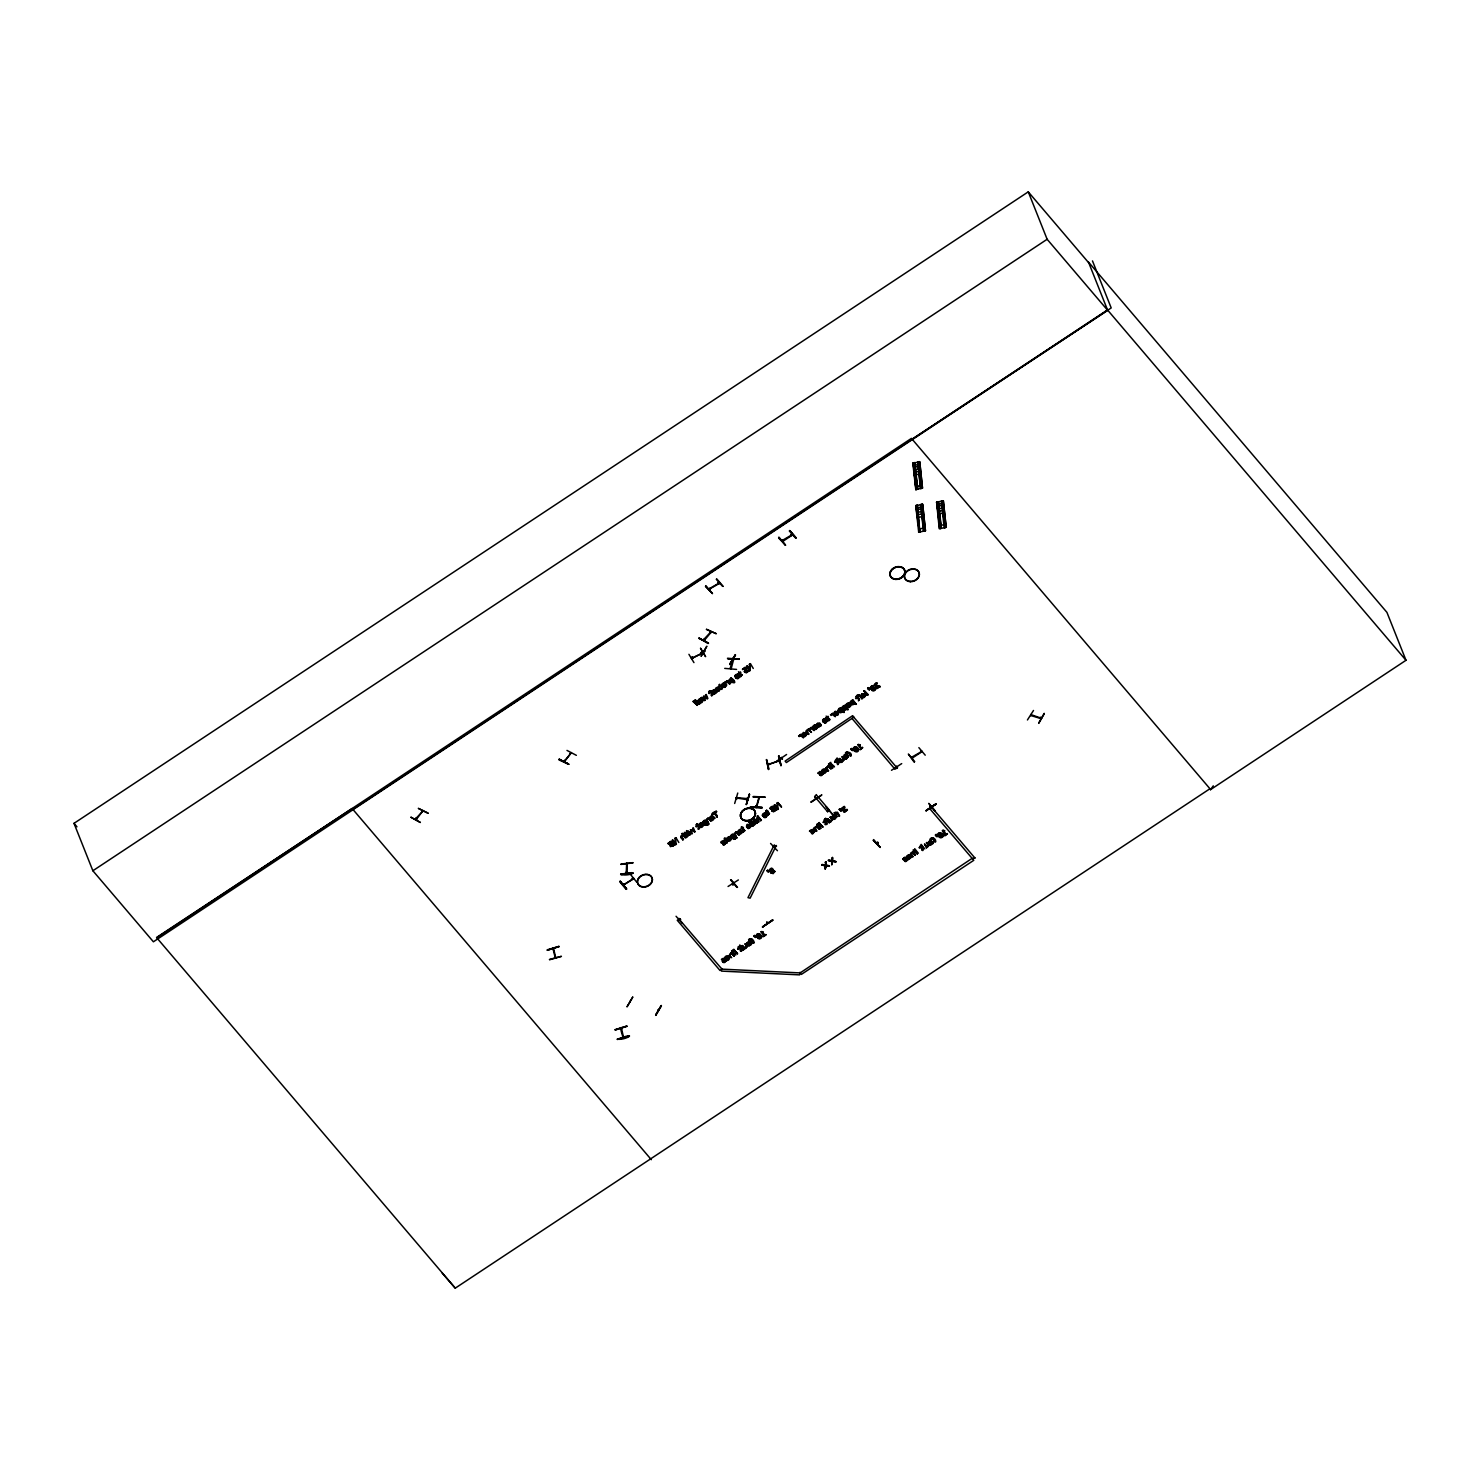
<?xml version="1.0" encoding="UTF-8"?>
<svg xmlns="http://www.w3.org/2000/svg" width="1480" height="1480" viewBox="0 0 1480 1480"><rect width="100%" height="100%" fill="white"/><g stroke="black" fill="none" stroke-linecap="round" stroke-linejoin="round"><path stroke-width="1.5" d="M723.091 844.118L724.293 841.732M723.424 961.648C728.271 956.802 718.67 958.799 723.739 962.611A1.869 1.462 -21.7 0 0 724.756 962.352C727.346 959.761 725.219 960.631 723.369 961.445M820.364 774.725L821.326 771.913L818.163 773.207M904.928 860.62C909.035 855.015 899.174 860.361 905.427 858.567M620.971 864.043L632.848 862.655M626.669 863.987L626.207 872.96M627.021 873.7L627.187 863.821M620.638 874.199C627.853 877.326 644.299 869.519 620.657 874.292M708.421 643.134L698.856 637.936L708.106 643.523M553.076 948.865L555.296 958.134L554.797 956.487M553.317 949.605L553.243 947.829M555.574 957.135L553.613 948.717M555.777 957.93L555.222 956.376M621.655 1029.137C618.807 1025.511 624.32 1040.995 622.951 1036.777M622.692 1036.185L623.598 1037.702L623.117 1036.055M843.249 810.577L843.563 809.412L841.732 808.802L844.211 806.471L841.565 808.395L844.044 810.818M730.269 668.368L732.933 658.323M756.576 805.731L756.576 807.451L756.002 805.823M759.296 797.572L756.595 807.34L756.169 805.712M420.264 822.418L410.793 817.145L420.357 822.455M559.292 759.407L568.764 764.327L558.959 759.888M559.255 759.481L568.579 763.957M701.853 700.947L700.114 703.648C694.99 701.557 700.133 697.598 700.743 698.949C697.82 699.263 698.615 702.482 701.113 700.262C705.387 703.574 696.1 700.133 702.001 701.335M742.072 831.242L739.075 832.075L741.628 831.779M847.763 756.521L846.43 758.445L848.577 756.262M870.851 687.885L872.497 686.739M698.93 700.965L700.91 699.356M714.544 818.107L712.01 820.568C707.662 816.738 713.416 813.334 711.344 818.57C716.468 816.312 710.123 821.474 713.73 818.126M738.002 832.038L739.889 834.48L741.776 832.445L738.502 831.094M834.443 819.402L832.463 815.61L834.683 814.167L833.443 816.979L836.922 816.405L835.404 818.163L835.812 816.276L833.629 816.997L836.182 816.831L834.85 818.625L836.977 816.461M846.708 758.759C845.099 749.213 841.843 758.149 845.876 758.815M929.403 842.435C933.196 833.055 923.002 851.463 932.326 842.675M680.782 837.144L683.057 835.571L682.298 833.24L685.999 837.791L681.614 833.684M814.167 827.968L816.35 831.353M825.914 768.435L828.412 765.697L831.113 769.082L827.746 766.159M726.458 684.815L725.089 686.72A1.943 1.517 -21.7 0 1 723.831 686.942L722.351 686.091M817.608 727.735L816.609 725.552M762.607 815.665L762.459 814.888A1.924 1.517 -21.7 0 1 763.051 813.908L763.828 813.39M812.983 727.531L812.853 726.773A1.924 1.517 -21.7 0 1 813.445 725.774L814.204 725.274M822.713 721.093L822.732 720.723A1.924 1.517 -21.7 0 1 823.324 719.743L824.101 719.225M832.87 819.402L830.354 822.103L827.653 818.718L831.038 821.659M844.451 759.221L841.935 761.923L844.433 759.481L842.416 756.447M929.015 845.135L926.517 847.818L924.482 843.989C928.238 849.576 928.515 844.433 926.98 842.342L928.996 844.969M709.845 690.698L709.327 691.548L709.845 690.698C716.338 692.122 709.993 698.726 711.862 694.49M721.63 688.015L720.741 689.236M741.943 674.713L740.648 676.785L741.184 675.084M744.644 830.576L743.145 831.797L743.83 830.484M746.679 946.442C742.849 949.106 750.082 946.349 744.792 943.833L747.622 946.293L745.014 948.846L742.312 945.48L745.68 948.403M768.324 813.371L767.805 815.258L768.712 814.019M829.318 718.596C831.446 721.093 825.84 721.5 828.837 719.447M919.321 847.91L920.782 847.096C923.52 848.188 920.579 852.036 922.373 849.168M691.475 658.36L692.844 658.082L692.122 657.065M699.189 825.063L700.947 823.25L703 823.676M715.488 689.495L718.133 687.608L720.113 689.532M724.941 958.152L727.143 956.265L729.51 957.838M746.383 826.21L748.14 824.397L750.193 824.823M834.035 713.416L835.793 711.602L837.846 712.028M861.323 695.36L862.655 693.713L864.783 693.732M906.445 857.124L908.202 855.311L910.255 855.736M750.046 826.025C744.865 829.281 752.543 828.911 750.36 824.749M805.805 734.043C801.679 738.409 807.988 736.726 805.841 732.711M805.99 734.95C804.824 733.322 800.199 734.117 805.638 732.859M813.76 830.817C801.087 833.795 821.456 823.971 812.871 833.647C811.521 834.405 815.628 827.043 810.318 831.076M825.507 770.765C822.029 773.393 825.193 774.78 826.34 770.877M864.986 695.174L862.729 697.265L864.968 695.415M681.614 836.977L683.427 835.996M686.535 832.907C688.755 838.549 686.516 837.421 684.315 832.389L686.332 832.889M696.951 824.027L696.433 824.878L696.951 824.027C700.965 824.323 698.505 831.945 698.949 827.949M722.443 687.885L720.927 689.329M727.624 841.362C725.7 846.227 729.492 839.456 724.83 837.939L725.052 839.641L724.164 838.383M729.807 955.211C733.543 952.325 726.403 955.062 731.693 957.671L729.196 955.784M744.662 830.354L743.293 832.186L743.441 829.836M757.002 819.457L758.815 818.477L760.702 820.716L761.238 819.865L760.702 820.716M769.489 813.649L767.843 815.24M807.044 731.564C810.189 729.77 805.99 729.844 807.488 732.323M815.147 828.467L816.831 825.896L819.532 829.263L816.146 826.34M823.528 822.602L824.212 819.661C828.856 823.898 825.415 826.562 824.619 821.382L823.361 822.214L824.767 821.77L826.377 823.842L825.155 824.305M773.985 871.554L772.615 873.348L770.988 872.849M729.418 680.652C731.841 676.971 733.34 684.926 729.714 681.188M842.897 707.921C845.894 704.295 846.597 712.546 842.453 708.883M851.629 704.295L854.46 703.148L856.365 704.351L852.721 699.874L850.852 701.964L851.925 703.943M745.328 671.754L746.882 668.535L745.772 667.388A2.072 1.628 -21.7 0 0 744.607 667.499C740.721 670.607 743.885 668.96 746.105 668.923M774.558 808.117L774.133 806.766M704.647 651.792L704.554 650.59M732.637 659.192L733.488 660.08L732.082 658.748M759.092 798.423L759.296 797.369M731.546 838.642C729.899 842.638 727.827 841.195 730.584 838.272M729.399 957.819L726.625 960.242L728.567 957.708M865.782 695.027L864.32 697.432L862.526 696.895M724.738 668.387L736.559 669.423M750.452 807.211L762.071 808.21M762.052 807.451L750.341 806.785L762.052 807.377M761.534 936.748L759.795 938.505L757.63 937.673M714.581 817.866L712.01 820.568M739.075 832.075L741.295 833.129L742.202 831.094M751.673 943.445C746.346 946.146 752.876 941.077 749.102 946.146L746.882 942.89M754.19 823.454C751.155 827.265 750.934 818.459 754.226 823.398M712.343 593.573L705.886 585.654M778.591 537.98L785.529 545.213L778.905 537.332M620.194 881.451L626.669 889.018L620.157 881.062M626.558 889.018L620.212 881.396M676.064 916.268L682.354 923.465M708.92 588.948L719.354 582.898M709.068 588.726L709.42 589.891L710.123 588.393M719.595 583.231L718.41 583.471M782.088 540.404L782.716 541.514L783.16 540.071M791.356 535.26L792.614 534.909M774.817 871.387L773.171 873.644L770.765 872.46M633.588 878.417L623.376 885.04L624.523 884.356M624.412 884.43L624.32 883.875M632.33 878.251L632.959 879.361L633.033 877.788M633.699 878.805L623.432 884.966M680.208 918.877L679.246 919.931M680.43 919.616L679.246 919.524M732.285 883.949C733.192 885.447 732.193 883.782 733.636 883.301M733.026 884.799L733.525 883.579M733.248 882.561L733.765 884.374L733.173 882.487M775.335 846.505C772.301 846.449 777.055 846.986 774.91 845.432M775.409 846.43L774.355 846.264M828.338 810.078L827.579 811.447L828.652 811.207M878.177 843.174L877.215 843.822L876.808 842.638M912.735 757.353L912.531 756.854M921.855 751.859L921.541 750.712M929.976 806.082L930.476 808.524L931.605 807.84M930.938 806.397L931.494 807.895L930.495 805.86M688.922 654.308L693.954 662.615M728.586 680.652L730.88 679.098L732.693 681.207M837.976 710.622L840.548 707.94L844.173 712.417L842.268 711.214L838.698 711.917M770.026 870.055C771.746 872.627 772.819 867.243 770.192 870.129M870.055 688.163L872.349 686.35L871.313 688.126M772.967 869.334L774.133 871.942M816.683 727.143L815.591 728.456L814.055 727.79M849.927 705.387C847.763 710.493 845.616 699.744 850.001 705.276M755.022 823.49L752.469 826.154L748.769 821.604L752.543 824.989L754.079 823.01M722.758 684.981L723.369 683.501A1.943 1.536 -21.7 0 1 724.627 683.279L726.551 684.833M735.838 676.582C738.132 670.903 739.76 682.595 735.671 675.935M763.365 815.258L764.735 814.167L766.363 815.406M703.389 639.712L704.055 640.785L704.554 639.323M704.073 640.692L711.362 631.96L710.585 632.811M768.971 768.99L766.474 759.61M854.145 748.547L855.607 747.382L857.827 750.175M715.265 692.085C712.916 693.324 713.305 695.212 715.857 693.177A1.887 1.48 -21.7 0 0 716.246 692.14L714.063 689.773L710.918 691.974M415.288 818.976L415.825 820.068L416.139 818.422M423.373 811.318L422.447 811.391M570.855 753.265L563.88 761.738L564.546 760.313M570.318 753.246L571.373 752.969M707.736 822.214L705.276 823.75M735.634 836.126L733.525 838.087L736.43 837.033L737.022 837.939L733.913 839.327L731.268 835.22A2.183 1.721 -21.7 0 1 732.434 834.165L735.264 835.164M626.947 864.098L626.91 863.118M630.018 1002.348L629.943 1001.331M799.922 972.323L799.626 974.876L721.445 971.102L721.722 968.549M698.079 700.78L700.355 698.412M731.139 668.886L733.692 659.155M739.334 659.322L727.624 658.693L739.205 658.877M753.246 797.035L765.105 797.11L753.394 796.481M758.87 797.443L756.169 807.433L755.818 806.508M699.929 824.767L702.334 824.12L699.818 824.73M862.063 695.063L864.468 694.398M770.877 872.479C771.505 871.091 767.399 870.203 771.08 868.76A1.869 1.48 -21.7 0 1 772.135 868.668L773.078 869.408M871.535 689.921L871.054 687.978M739.519 676.545L738.15 678.062A1.943 1.517 -21.7 0 1 736.91 678.284L735.745 677.785M817.441 727.346L816.239 729.27A1.943 1.517 -21.7 0 1 814.981 729.492L813.686 728.604M691.678 658.193L702.39 653.161L702.112 651.977M744.385 671.606L745.809 668.276L742.442 669.201M737.762 793.04L734.672 803.474M737.336 798.257L736.337 797.554L747.659 798.663M746.641 798.46L746.752 799.663L746.494 798.553M746.401 804.528L749.417 794.131M749.343 794.113L746.253 804.547L749.639 794.483M774.41 807.71L773.318 811.151L775.871 810.152L775.89 808.746L776.612 809.801L773.411 811.854L771.82 810.559L773.504 807.451L770.581 808.727L773.652 807.858M906.13 858.234L905.02 860.805M767.88 764.513L779.498 760.776M768.99 763.606L769.045 764.05M778.332 761.22L778.277 760.35M928.996 845.395L927.183 847.374M670.865 845.543L672.586 843.23L671.346 841.436A2.072 1.628 -21.7 0 0 670.181 841.547L668.165 843.655L670.329 841.935A2.072 1.628 -21.7 0 1 671.495 841.824C672.752 845.727 668.868 846.264 674.64 844.932L670.459 846.653L669.793 845.265L671.532 842.582L668.609 843.859L671.236 842.509M802.216 734.191L804.343 732.766L805.841 734.191M710.77 817.571L712.676 815.869M738.649 831.483C742.812 829.096 737.669 828.763 737.965 832.167M733.803 884.245L733.581 883.264M732.896 884.837L734.191 883.93M781.533 757.427L782.439 758.759M766.899 922.17L767.38 923.742L767.491 922.577M816.183 798.349L815.406 796.999M896.51 767.362L897.25 768.065L897.287 766.918M930.254 806.896L930.328 805.86M712.657 694.582C709.438 697.709 713.638 692.288 709.16 691.16M719.909 689.514L717.171 691.567M687.812 835.812L686.48 837.421M699.763 827.894L698.079 829.041M703.611 825.1L700.873 827.154L702.87 824.878L699.874 826.34L702.667 824.49L700.854 823.398L700.207 825.526M731.509 839.012L728.327 840.492M769.378 813.408L767.639 814.87M806.6 734.543L803.381 736.041L805.731 734.82M741.684 950.289C741.517 955.173 738.298 941.188 741.85 950.456M826.303 771.246L823.713 773.688M838.605 763.347C835.553 767.436 842.287 760.887 835.793 759.481L834.757 761.996L835.849 760.776L837.569 763.014M865.745 695.397L863.154 697.838M923.187 849.261C922.41 854.478 921.874 842.49 923.317 849.187M745.976 668.793L744.662 672.401M773.504 807.729L771.968 810.948M722.555 961.556C726.699 957.172 717.615 961.389 723.443 958.245C724.867 960.28 722.518 962.814 726.273 960.983M819.476 774.614L820.605 772.079L818.496 773.318M744.274 671.624L746.272 672.901L749.065 670.884C746.79 670.385 744.68 673.326 746.845 668.312M774.762 871.683L771.931 872.793L773.633 871.128M715.025 691.456C711.288 691.734 711.362 690.753 715.377 690.642M819.976 724.608L818.088 726.81L820.641 726.218A1.887 1.48 -21.7 0 0 821.03 725.182C818.94 720.242 813.408 726.18 819.791 723.443M816.664 724.867L819.568 724.257M725.774 843.045L724.257 844.414A1.869 1.462 -21.7 0 1 723.239 844.692C720.464 840.751 723.812 839.974 723.405 845.08A1.869 1.462 -21.7 0 0 724.423 844.803C727.513 840.621 721.537 846.56 724.09 841.084M725.459 842.879L724.053 844.377L722.924 843.73M823.195 774.04C817.127 775.983 825.082 771.154 819.402 771.58C818.107 774.447 820.641 771.117 820.679 775.668A1.869 1.462 -21.7 0 0 821.678 775.409L823.047 773.633L821.529 775.002A1.869 1.462 -21.7 0 1 820.512 775.279L819.735 775.058M907.092 859.01C902.467 863.654 910.459 856.532 906.26 861.305A1.869 1.462 -21.7 0 1 905.242 861.582L903.891 860.121L905.279 858.363M851.019 702.371C854.996 699.318 853.479 707.736 850.834 702.186M937.987 834.35L939.671 832.963L941.835 833.795M928.182 845.413L926.388 846.227M942.982 836.108L940.873 837.514L938.302 835.645M773.744 870.98C771.635 875.291 773.041 869.555 771.968 868.279A1.869 1.48 -21.7 0 0 770.932 868.371L769.23 870.332L771.246 871.591M872.275 689.587L874.699 689.81L873.552 687.127M872.442 689.995L873.718 687.515L872.627 685.721A1.869 1.48 -21.7 0 0 871.591 685.813L870.129 688.404M842.12 707.607L844.618 705.22L848.262 709.716L844.562 706.404L843.027 708.384M903.188 859.658C905.741 855.422 903.966 860.528 905.076 861.193A1.869 1.462 -21.7 0 0 906.093 860.916L907.777 859.954M721.555 688.293C722.296 692.88 721.13 681.67 722.555 688.052M741.091 675.361L739.575 673.03L738.113 673.826L739.575 673.03M828.763 719.724L827.227 717.393L825.785 718.188L827.227 717.393M776.316 845.487L750.12 898.157L747.974 897.657L774.188 844.988M849.871 705.609L847.3 705.793M758.445 796.851L759 798.479L758.611 796.647M698.912 638.38L708.513 643.115M722.813 684.759L724.904 684.112M735.875 676.101C739.26 672.864 738.909 680.578 735.764 676.434M774.318 807.951L772.875 810.688M704.684 639.952L704.073 639.046M739.334 659.155L727.476 658.285M753.246 796.888L764.827 797.239M416.546 819.31L415.806 818.366M570.41 753.154L570.41 753.45M571.409 752.58L564.305 761.867L563.695 760.85M710.03 817.441L712.842 816.257M747.123 943.019L749.324 940.929L747.067 943.555M872.627 686.554C869.907 689.643 874.495 693.695 875.438 688.515M771.099 871.221L770.932 872.867M817.349 727.698L816.072 728.882A1.943 1.517 -21.7 0 1 814.832 729.104L814.037 728.845M727.864 838.494L729.399 837.643L730.75 838.66L728.493 840.88M1027.435 719.965L1033.503 710.456M1040.181 717.504L1040.385 718.448L1040.385 717.264M1040.199 718.318L1041.569 718.337L1030.764 714.526L1030.764 715.617M1044.177 713.341L1038.664 723.313L1044.343 713.674M701.095 656.102L706.848 646.205L701.279 656.121M729.751 664.298L735.357 654.66L729.714 664.243M729.88 664.594L735.56 655.029M769.119 764.513L767.75 763.736M632.774 997.002L627.002 1006.881L632.645 997.261M768.083 764.79L779.22 760.572M658.249 1010.267L657.693 1009.952M655.677 1015.077L661.283 1005.457L655.621 1015.039M655.807 1015.373L661.449 1005.789M806.304 731.213L808.709 728.993L811.41 732.378L808.043 729.437M814.407 828.115C818.847 825.544 812.871 828.615 817.034 830.909M844.229 810.818L846.986 809.449L845.024 811.466L844.488 808.524L842.435 808.432M416.602 819.328L416.065 818.237M857.641 750.305L856.069 750.841M680.412 918.951L677.23 920.246L719.983 970.455L721.963 969.141L800.144 972.915L972.286 858.252M854.201 748.307L856.976 748.862M828.504 810.837L827.672 810.985M757.26 935.249L758.833 934.713L760.609 936.526M911.476 757.187L911.81 758.352L922.022 751.673M442.15 1273.004L455.267 1288.155L1209.937 788.748L1210.64 789.562L1213.267 785.843M731.25 679.524L731.139 677.951C738.779 682.854 731.712 683.741 728.53 680.911M732.877 681.226L730.62 682.854L728.438 680.578M842.435 711.602C838.883 715.673 836.182 708.162 840.548 707.94M846.523 708.902C843.212 713.86 839.937 703.666 844.729 706.811M854.608 703.555C849.742 708.55 849.206 696.303 854.256 703.148M842.657 808.524L844.692 807.026L842.731 809.135M742.59 669.607L744.773 667.887A2.072 1.628 -21.7 0 1 745.92 667.776L746.752 668.22M769.989 808.135C770.84 810.43 769.508 806.434 772.153 806.434A2.072 1.628 -21.7 0 1 773.318 806.323L774.577 807.877M770.137 808.543L772.301 806.822A2.072 1.628 -21.7 0 1 773.466 806.711L774.059 806.952M711.529 691.678C713.841 687.349 717.449 694.879 713.193 693.343M816.775 725.293L817.719 723.461L819.809 724.497M732.526 680.818L730.454 681.762M839.271 711.566C837.088 706.46 844.71 712.361 839.604 711.602M842.083 711.196C838.327 714.859 838.568 705.886 841.935 710.807M846.005 708.106L843.193 708.476M854.108 702.741L852.036 703.685M736.577 837.421C733.71 842.287 729.955 831.575 734.561 835.627C734.043 838.587 733.692 837.68 734.395 835.22M706.201 821.289C702.593 822.399 704.573 819.606 706.663 821.715M751.063 823.269L753.894 822.899M723.831 841.195C719.779 843.082 721.167 840.215 724.053 841.306M902.726 859.121L904.632 857.253L906.26 858.289M706.423 629.426L716.32 633.736L706.515 629.259M710.992 631.757L703.333 639.934M846.986 809.449L844.581 811.743A2.035 1.591 -21.7 0 1 843.582 811.41L843.582 809.449M847.466 810.023L844.729 812.132A2.035 1.591 -21.7 0 1 843.748 811.798L843.045 810.411M415.899 819.976L423.077 810.577M428.293 813.149L418.581 808.543M566.988 750.416L576.368 755.337M623.598 1037.702L621.471 1028.23M705.535 586.321L712.324 593.147M626.096 889.351L619.769 881.747M777.444 850.723L770.562 843.434M914.307 762.33L908.35 754.06L914.733 761.608M873.293 840.215L880.212 847.466L873.293 840.27M880.027 847.078L873.644 839.567M915.805 489.658L912.846 463.203L919.783 461.76L922.503 488.289L919.709 461.815M916.582 489.51L914.381 462.574L917.748 489.27L914.88 462.815M918.026 461.815L920.579 488.696L917.674 462.204L918.988 461.945M915.695 489.695L922.003 488.03M921.633 488.437L919.191 461.575L920.949 488.437M918.71 532.19L915.75 505.716L922.669 504.291L925.463 530.802L922.651 504.31M917.397 505.235L919.876 531.949M923.52 531.191L920.56 504.736L921.504 504.532L924.241 531.061L922.096 504.107L924.945 530.71M936.433 502.257L943.371 500.813L946.183 527.305L939.245 528.73L936.6 502.238M937.599 501.998L938.542 501.812L941.336 528.323L939.615 528.36L936.803 501.868L937.765 501.998L940.448 528.49L941.354 528.286M941.299 501.276L942.575 500.999L945.387 527.472L944.166 527.75L941.41 501.239M945.72 527.25L942.834 500.758L944.943 527.601L941.743 500.999M918.581 532.208L925.463 530.802M917.286 505.105L919.709 531.968L916.12 505.346L917.063 505.457M923.409 531.227L924.316 531.024M858.881 695.637L857.142 695.859L859.196 695.933M847.799 752.71L851.24 755.762C852.11 750.527 842.49 752.506 847.633 752.821M837.569 812.668C831.557 811.244 837.902 814.611 835.682 814.555M930.513 838.938L932.049 838.346L935.12 842.12L933.455 838.716M935.804 841.676C935.563 835.534 926.832 838.846 932.529 839.012M705.516 824.86C714.082 823.528 701.465 827.69 703.37 821.308A2.183 1.721 -21.7 0 1 704.554 820.253L706.515 820.29L707.903 822.288M736.874 837.551L734.524 838.994L732.73 838.198M624.56 884.799L623.968 883.726M721.963 969.141L679.08 919.117L679.524 920.209L680.615 919.505M912.772 757.797L912.18 756.724M422.762 811.225L415.214 819.217M799.219 736.615C802.845 733.969 795.704 737.114 800.569 735.579M706.866 820.142C710.456 818.403 704.055 820.586 708.051 818.718M809.893 729.548C813.982 727.957 806.267 729.807 811.077 728.123M831.076 715.524C832.075 714.6 831.557 714.396 830.447 714.637M736.3 833.037C734.672 834.757 732.766 832.555 736.096 833.018M724.941 682.077L727.124 681.966L725.533 683.002L724.941 682.077L726.921 681.929L725.533 683.002M809.412 729.048L811.373 727.235L814.074 730.602L810.707 727.679M706.385 819.643L708.346 817.83L711.048 821.197L707.68 818.274M856.754 695.397L859.196 694.675L862.489 698.579L859.029 695.526L856.199 696.729L857.179 695.841M856.902 695.804L858.807 694.916L860.287 696.007M751.673 939.615C745.328 939.393 753.265 936.97 754.301 942.705L753.635 943.149C753.542 939.079 748.288 941.539 751.433 940.577M930.236 838.883L933.103 838.291M921.874 751.896L921.263 750.785M779.627 761.257L779.109 760.11M824.527 721.944C829.077 722.277 823.213 716.579 823.49 720.945M692.659 658.174L692.288 657.083M702.279 652.717L701.465 653.531L701.076 652.403M702.371 653.124L691.752 658.582L691.364 657.453M747.64 799.737L735.967 797.942M1040.847 717.966L1041.125 717.486M1209.808 788.84L1210.511 789.654L1406 660.284L1386.927 612.369L1088.447 261.997L1107.669 310.319L153.402 941.798L92.87 870.758L74 823.343L1028.267 191.845L1088.799 262.885M92.87 870.758L1047.137 239.279L1028.267 191.845M352.832 809.32L1107.503 309.93L1406 660.284M705.535 586.376L712.509 593.535M716.265 579.272L722.591 586.376M789.821 530.543L796.277 538.11L789.858 530.58M782.606 541.514L792.429 535.02L792.115 533.891M693.084 701.298L697.469 705.405L693.251 701.687L693.769 700.854M694.786 700.17L699.152 704.277L694.934 700.577L695.452 699.726M747.382 666.148L750.064 669.293L747.215 665.76M750.064 669.293L749.38 664.317L750.397 663.651L753.265 668.461M719.613 684.241L720.852 685.906M738.483 671.754L742.109 675.102L740.093 675.935M707.107 698.523L704.166 696.877L704.665 700.632L701.113 698.32L701.631 697.469L704.424 699.744L701.631 697.469M704.424 699.744C699.615 691.826 711.769 701.465 703.832 696.007M706.219 694.435L707.884 698.505M708.643 692.844L709.901 692.011L709.16 693.639M712.01 692.252L711.38 691.678M718.41 686.369L720.02 685.962M726.384 681.096L729.751 684.019L726.532 681.485L727.05 680.652M738.483 674.251L739.205 672.605M740.351 671.846L740.87 672.66M708.809 693.232L710.252 692.418M731.139 677.951L729.548 681.096M718.485 688.126L716.116 689.144L718.485 688.126L718.559 690.864L716.709 691.03L718.891 690.032L718.818 688.515L716.283 689.551M718.818 688.515L716.172 690.753L718.966 688.922M740.259 676.341L741.073 674.806M700.947 697.931L705.294 700.207M750.193 664.649L750.101 670.57L750.341 665.038M863.746 690.753L867.965 694.453L867.428 695.304L863.746 690.753L867.428 695.304M867.613 688.182L868.409 687.645C872.127 693.029 864.912 685.555 869.241 690.032M826.136 716.116L829.762 719.484L827.764 720.316M867.761 688.57L868.409 687.645M875.476 685.388C884.282 687.404 871.628 685.777 876.641 682.743L874.273 685.443M800.033 734.746L803.399 737.669L800.18 735.135L800.717 734.284M826.136 718.614L826.876 716.968M828.005 716.227L828.523 717.042M831.89 713.656L835.257 716.579L832.038 714.045L832.574 713.212M855.533 698.005L856.051 698.819L856.938 697.58M859.788 695.193L860.75 695.711M875.309 685.499L877.27 683.705L876.641 682.743M808.709 728.993L806.285 730.584L806.6 732.526M852.721 699.874L852.462 701.021M856.883 696.266L859.621 696.451L857.457 696.729M837.18 712.454C834.461 709.549 833.481 716.857 837.033 712.065C837.773 715.932 834.794 716.061 837.365 712.454L834.72 714.692L837.514 712.842M861.952 695.027L864.32 694.009L865.097 695.304M805.509 733.525L802.863 735.782L805.657 733.932M864.801 694.786L861.785 696.359L864.986 695.045M818.088 726.81L820.475 725.829A1.887 1.48 -21.7 0 0 820.864 724.793L820.013 723.295M835.404 715.358C843.138 716.191 832.981 706.645 834.498 714.415M859.51 699.3C856.457 701.964 860.787 701.224 857.808 697.154M876.697 688.681L880.008 686.48L876.456 688.607M827.912 720.705L828.726 719.169M860.139 695.619L861.804 699.023M808.246 734.469C809.764 733.285 806.619 735.024 806.249 731.86M853.923 717.097L786.361 762.552L785.121 761.09L852.684 715.635M672.79 839.808L675.639 843.341L674.954 838.365L675.971 837.699L678.839 842.509M686.443 832.038L686.609 830.613L690.143 835.035L686.923 832.5L687.442 831.668L686.923 832.5M712.435 814.796C710.104 812.354 720.594 809.764 714.951 813.13L717.226 817.108C717.226 810.874 709.29 815.869 714.23 813.612M712.028 814.333L716.191 811.077M714.951 813.13L716.598 811.54M683.797 834.073L685.407 833.666L684.315 834.887M685.721 832.796L687.978 835.978M694.361 832.241L694.823 831.446L691.271 830.188L691.771 833.962L688.052 831.26L691.53 833.074L690.383 829.707L693.88 831.02M693.324 827.764L694.99 831.834M695.748 826.154L697.357 825.748L696.266 826.969M698.135 824.582L697.099 824.434M702.741 822.029L703.389 821.604A2.183 1.721 -21.7 0 1 704.702 820.641L707.033 820.938M697.672 824.897L698.486 825.008M700.059 825.137L702.186 823.713M683.353 839.03L682.835 839.882L681.891 837.329M688.052 831.26L692.399 833.536M717.226 817.108L714.785 812.742M672.124 840.252L675.676 844.618L675.768 838.698M709.142 824.027L708.532 823.121L706.015 824.341M830.095 762.755L834.48 766.862L830.262 763.144L830.779 762.311M836.57 758.463L840.955 762.57L836.718 758.87L837.255 758.019M850.797 749.065L851.592 748.529C855.2 752.34 849.224 749.601 851.592 748.529M828.486 764.05C831.131 763.532 827.45 764.309 829.096 764.975L829.263 763.551M858.252 744.385L860.305 744.958L858.585 744.588M829.41 765.049L832.63 767.584L832.112 768.416L829.41 765.049L832.112 768.416M836.996 760.035L837.495 760.831M841.935 761.923L839.234 758.537L841.972 760.702L843.489 759M846.764 753.561L847.892 752.821L847.282 754.375M849.058 753.191L847.263 752.099L846.061 753.45M846.912 753.949L847.485 752.432L845.505 752.58M846.671 754.523L844.84 756.539M847.115 753.986L848.225 753.246M834.609 761.608L836.366 761.59M823.121 772.726L825.581 771.913L824.878 769.859C820.641 774.318 823.287 767.584 825.544 770.895M825.359 770.636L822.325 772.209L825.193 770.248M754.338 819.476L752.95 819.069L754.171 819.088L756.576 823.435L757.094 822.602L756.576 823.435M756.576 820.42C755.966 817.83 759.074 817.941 757.686 815.702L761.386 820.253M774.91 805.083L777.611 808.228L774.762 804.695M777.611 808.228L776.926 803.252L777.943 802.586L781.477 806.952L777.74 803.585L777.648 809.505L774.096 805.139M741.813 826.691L744.81 830.743M766.714 810.226L766.178 811.077L766.714 810.226L769.36 813.556M837.699 762.977C836.552 766.196 838.587 762.533 836.2 761.201L835.109 762.422M753.116 819.476L754.171 819.088M777.943 802.586L776.926 803.252M859.954 749.361C860.601 748.899 862.748 748.066 862.415 747.234M827.949 771.173L825.748 768.046L828.023 766.474M848.891 752.802L850.556 756.206M860.305 749.768L862.766 747.64M723.794 840.474L724.885 839.253M726.033 838.494L726.532 839.308M735.56 832.186L738.946 835.109L735.726 832.574L736.245 831.723M740.777 829.226L742.035 828.393M743.015 827.246L743.515 828.06M765.512 812.372L766.751 811.54L766.029 813.168M768.25 811.207L767.787 811.502M765.66 812.76L767.121 811.947M730.528 837.347C727.143 835.59 726.81 842.046 730.084 837.625L727.772 840.252C724.608 837.199 731.564 834.868 731.712 839.03M747.234 826.265C752.192 824.212 742.979 826.321 749.361 824.86M727.772 840.252L730.399 838.013M749.694 825.248C740.685 831.446 754.985 821.567 748.214 828.689M726.736 841.436C725.588 844.654 727.624 840.991 725.237 839.66M752.469 826.154L754.948 824.49L754.726 822.436M758.74 821.511L758.223 822.362L757.298 819.809M829.207 809.653L827.468 811.558L814.629 796.499L816.387 794.594M851.962 718.41L894.956 769.193L897.528 767.75L896.862 766.381M818.514 822.936L822.88 827.043L818.662 823.324L819.199 822.491M824.989 818.662L829.355 822.751L825.137 819.051L825.655 818.2M839.197 809.246L840.011 808.709C843.896 813.815 836.404 806.785 840.825 811.077M816.904 824.231C819.55 823.713 815.85 824.49 817.515 825.155L817.682 823.731M839.364 809.634L840.011 808.709M817.977 825.618L818.496 824.785L820.512 828.615M823.176 822.196L824.767 821.77M825.396 820.216L825.914 821.03M830.817 816.627L830.298 817.478L830.817 816.627L832.833 819.254M835.331 814.148L836.459 813.39M834.461 813.63L837.403 812.261L839.641 815.943L835.885 812.613L833.924 812.779M833.37 816.886L835.109 814.685M845.024 809.375L842.49 808.598M813.279 830.04C808.598 834.48 812.279 827.487 814.074 831.335M810.966 832.667L813.612 830.428M812.113 833.888L813.908 830.946M825.304 824.693L826.95 824.341L826.876 822.843M837.31 812.983L838.975 816.405M766.955 870.758L767.75 870.221C771.246 874.218 765.438 871.202 767.75 870.221M821.659 864.598L825.23 865.19L822.584 864.487C819.68 865.171 828.56 864.709 825.193 868.982L825.803 865.578L829.429 866.17L825.97 865.985M825.23 865.19L825.84 861.841L826.025 865.319L829.429 866.17M828.245 860.232L831.816 860.824L829.188 860.121C826.377 860.713 836.588 862.026 828.412 860.639M831.668 860.417L832.426 857.475L832.63 860.953L836.034 861.804L832.463 860.565L832.426 857.475M825.988 862.23L825.026 862.378M831.816 860.824L832.593 857.864M825.193 868.982L825.803 865.578M832.408 861.212L831.797 864.616L832.408 861.212L835.867 861.416M832.574 861.619L836.034 861.804M800.144 972.915L801.402 974.377L973.785 860.305L930.328 809.32L932.086 807.414M733.173 949.698L737.54 953.786L733.322 950.086L733.84 949.235M739.63 945.405L743.848 949.124L743.33 949.957L739.63 945.405L743.33 949.957M753.857 936.008L754.652 935.471C758.149 939.467 752.34 936.452 754.652 935.471M731.564 950.992L735.856 954.914L731.712 951.381L732.323 950.475M738.871 946.423L738.335 947.255L739.593 947.274M762.404 932.548C763.014 931.827 759.443 931.068 763.365 931.901L762.404 932.548L764.66 935.212L765.641 934.565M748.566 939.523L750.712 939.763M730.805 953.083L734.173 956.024L730.805 953.083L729.159 955.914M737.669 948.551L738.909 947.718L738.187 949.365M750.952 939.763L749.99 940.891L750.86 939.652M752.062 939.023L752.58 939.837M731.471 952.639L729.029 955.636M739.075 948.107L737.817 948.939L739.279 948.144M748.103 943.74C751.766 939.115 745.328 944.425 749.639 942.927C754.226 941.872 749.601 948.329 748.288 943.74M728.604 957.838L727.938 956.802C722.037 959.577 731.916 956.21 727.531 959.78C724.941 960.168 728.049 961.057 728.808 959.651C732.156 956.265 723.85 954.082 724.996 958.467M724.83 958.078L725.626 959.429L728.419 957.579M738.187 946.867C742.405 949.013 739.741 953.471 740.481 949.549M764.66 935.212L765.993 934.971L763.365 936.711L762.866 935.897L765.826 934.583M913.66 850.871L913.068 849.964L914.27 849.964M914.677 848.669L918.359 853.22M921.134 844.377L924.834 848.928M935.36 834.961L936.155 834.443C939.874 839.826 932.659 832.334 936.988 836.811M942.26 830.65C951.104 840.621 937.746 827.727 944.869 830.872L942.816 830.28M920.579 847.078L920.375 845.376L921.911 846.357M935.508 835.368L936.155 834.443M910.663 854.866L912.975 851.611L915.01 855.44C913.53 850.39 908.665 854.127 913.197 856.643L910.7 854.755M913.974 850.945L917.36 853.886L914.141 851.351L914.659 850.501M920.93 847.504L919.173 847.522L920.412 846.69L922.54 849.557M921.096 846.246L921.615 847.06M931.327 839.475L932.604 839.123M932.788 841.861L929.607 842.712L931.272 840.399M933.621 839.105L933.566 837.995M909.59 856.162L907.221 857.179L909.923 856.55C901.764 861.527 909.996 849.909 911.033 857.549C907.61 860.768 908.221 858.881 909.96 856.421M907.129 858.4L910.108 856.809M943.74 831.113L946.164 834.184L947.496 833.943L944.869 835.682L945.313 834.239M913.105 853.202L911.329 854.016L912.513 857.087M930.439 844.729L932.881 843.711L933.048 841.935M947.33 833.536L944.869 835.682M974.839 857.605L972.86 858.918M156.529 937.488L352.129 808.505L651.33 1159.691M912.143 439.209L1111.203 307.933L1092.48 260.906M786.583 754.504L776.408 761.423M636.881 882.339L630.647 874.625M810.874 801.901C822.103 795.519 828.486 789.895 811.188 802.271M826.118 806.748L832.463 814.315L826.081 806.711M918.858 747.622L925.222 755.188M901.709 763.606L891.496 770.285M921.707 751.489L911.329 757.409M731.194 879.86L737.521 887.408M728.068 886.483L738.372 879.952M734.099 883.949L732.822 882.727M928.848 803.455L935.231 811.059L928.885 803.492M936.026 803.696L925.962 810.763L936.063 803.77M877.955 842.879L876.66 842.86M766.51 759.962L768.509 769.582L766.529 759.573M698.893 700.743L701.409 699.799L702.815 701.095M738.742 831.668L742.368 831.483M736.448 674.843L735.671 675.361A1.924 1.517 -21.7 0 0 735.079 676.36L737.059 678.691A1.943 1.517 -21.7 0 0 738.298 678.469L739.667 676.934L737.54 674.232A1.943 1.536 -21.7 0 0 736.282 674.455L735.505 674.973A1.924 1.517 -21.7 0 0 734.913 675.971L735.579 677.84M699.466 701.631L701.871 701.076L699.3 701.243M739.241 832.463L741.647 831.927M748.436 944.148L750.841 943.593L748.991 944.573M700.558 648.314L705.609 656.676L700.54 648.296M698.357 828.948L698.56 827.172M913.216 462.963L916.009 489.454L913.216 462.815L914.159 462.944M916.028 489.307L917.193 489.048L914.381 462.574M915.843 505.735L919.413 532.06L916.546 505.587M936.803 502.035L940.115 528.582L937.395 502.053M937.969 501.776L941.28 528.341M943.297 500.869L946.146 527.324M923.724 530.987L920.93 504.347M1031.042 715.21L1031.394 715.154M1041.217 718.67L1030.839 715.543M792.152 534.687L781.94 540.626M632.959 879.361L632.293 878.399M774.632 846.967L774.04 845.894M679.635 920.135L678.969 918.34M846.856 754.893L843.989 756.613M835.275 815.073L832.408 816.812M931.42 840.807L928.552 842.268L930.606 845.117M740.685 830.188L738.816 831.982M716.764 578.884L723.221 586.395M876.789 683.131C872.072 683.945 875.66 688.33 879.101 686.868M730.565 879.823L736.892 887.39M779.072 756.04L780.922 765.678L779.109 756.077M717.338 691.974L716.745 690.994L718.929 691.308L719.909 688.774M835.257 714.951L838.068 714.174L838.013 711.954M702.815 824.619C699.781 828.226 703.074 828.153 703.444 823.99M748.048 828.301L750.416 826.969L750.619 825.119M811.965 833.481L814.574 831.797L813.945 829.614M547.341 950.16L559.163 946.682M547.396 950.327L559.088 946.331L547.267 949.79M549.45 959.429L561.42 956.339L549.58 959.78M615.125 1029.618L626.984 1026.029L615.291 1030.024M615.236 1029.858L627.058 1026.361M617.364 1039.201C640.026 1030.802 625.429 1040.81 617.327 1039.108M713.638 693.935L715.71 692.788A1.887 1.48 -21.7 0 0 716.08 691.734L715.58 690.587M817.922 726.421L819.421 726.643L819.846 724.349M705.627 823.731C707.662 820.641 704.943 826.784 707.736 821.899M913.493 465.534L919.487 464.257M913.678 467.329L919.672 466.052M913.974 470.011L919.968 468.753M914.233 472.398L920.227 471.139M914.51 475.08L920.505 473.822M915.732 486.605L921.726 485.348M916.398 508.066L922.373 506.789M937.081 504.588L943.075 503.329M916.582 509.86L922.577 508.584M937.284 506.382L943.26 505.124M916.86 512.543L922.854 511.266M937.562 509.065L943.555 507.807M917.119 514.929L923.113 513.653M937.821 511.451L943.815 510.193M917.415 517.612L923.409 516.354M938.116 514.134L944.092 512.876M918.618 529.137L924.612 527.879M939.319 525.678L945.313 524.401M781.81 758.112L782.439 758.889L781.773 757.52M751.1 940.152L750.231 939.264L749.12 940.392M873.385 687.553L875.494 688.626M873.533 687.941L874.995 688.089M620.934 864.431L632.977 862.896M632.811 873.071L620.749 874.551L632.774 873.034M772.726 870.111L774.947 871.48M772.875 870.499L774.336 870.666M841.824 760.313L843.545 759.666L843.174 758.593M871.739 688.626L870.407 688.477M871.905 689.033L870.129 688.237M846.079 758.019L847.615 756.262M930.643 843.933C935.323 841.824 926.795 842.083 932.493 842.823M737.262 798.774L737.244 797.702M733.525 838.087L735.634 835.812M700.022 702.057L701.668 702.686L702.667 700.706M846.283 758.056C852.61 755.318 840.566 755.577 848.503 756.225M739.797 832.907L741.443 833.518L742.442 831.538M930.846 843.952C937.784 842.268 925.074 839.234 931.272 844.673M781.015 765.586L778.499 756.151M830.743 821.326L832.815 819.143M745.402 948.07L747.474 945.887M758.815 818.477C756.354 815.684 754.523 821.567 758.223 822.362M816.423 826.673L814.389 827.487L814.5 829.152M682.89 835.183L680.856 835.996L681.17 837.939M800.773 735.597L798.59 735.726M815.166 797.905L814.888 797.221M878.935 686.48L874.107 685.037M820.198 774.318L821.326 774.965L822.566 773.078M916.86 489.436L914.011 462.944M553.279 949.698L552.817 947.958M773.152 810.744C777.666 807.451 775.317 812.113 772.042 810.929M737.688 674.621L738.853 675.139M849.279 703.518L848.873 703.444A1.943 1.536 -21.7 0 0 847.615 703.666L846.838 704.166A1.924 1.517 -21.7 0 0 846.246 705.165L846.486 706.274M825.359 719.002L827.265 720.557L825.803 722.443A1.943 1.517 -21.7 0 1 824.563 722.666L823.417 722.148M815.462 725.052L817.108 726.273M765.086 813.168L767.158 815.129L765.697 816.997A1.943 1.517 -21.7 0 1 764.438 817.219L762.515 815.628M774.429 845.58L776.556 846.098M836.811 712.195L834.831 713.471M804.954 733.285L803.048 734.561M847.559 756.484L845.228 756.798L847.781 756.65M825.84 861.841L825.877 864.93L829.263 865.782M821.807 865.005L825.155 865.856M736.393 798.682L736.078 797.591M944.869 527.601L941.632 500.888M621.174 1029.284L620.712 1027.657M759.148 937.784C764.068 937.524 755.374 930.938 756.668 936.6M852.924 716.227L897.176 768.083L896.621 766.307M753.894 821.863L753.08 821.604A1.924 1.499 -21.7 0 0 751.896 821.788A2.22 1.739 -21.7 0 0 750.712 822.843L749.62 821.548M813.741 829.762L811.632 829.744L811.077 831.464M816.423 725.7L815.628 725.441A1.943 1.536 -21.7 0 0 814.37 725.663L813.593 726.18A1.924 1.517 -21.7 0 0 813.001 727.161M874.292 688.57C870.166 688.311 875.068 691.974 874.403 688.404M734.08 835.201L731.62 835.627M559.199 759.018L568.764 764.327M418.341 808.321L427.776 813.223M824.268 721.815C829.836 723.609 821.696 716.191 824.434 722.203M723.554 686.091C727.032 687.515 724.941 681.54 722.777 684.149A1.924 1.517 -21.7 0 0 722 685L723.998 687.331A1.943 1.517 -21.7 0 0 725.237 687.109L726.625 685.203L724.46 682.89A1.943 1.536 -21.7 0 0 723.221 683.113L722.443 683.612A1.924 1.517 -21.7 0 0 721.851 684.611L722.24 686.128M764.161 816.368L766.288 815.258M815.905 726.273L813.852 727.642M707.255 698.912L704.166 696.877M744.718 672.216L749.065 670.884M871.887 690.494L874.791 690.05L875.161 687.978M940.614 833.851C934.824 833.962 945.942 839.863 940.762 833.702M759.888 934.454L757.26 934.639L758.075 937.099M734.931 834.85L732.6 834.554A2.183 1.721 -21.7 0 0 731.416 835.627L730.473 835.553M865.134 693.972L861.749 693.805L862.008 696.636M805.99 733.118L803.363 732.452L802.234 734.82M864.32 694.009L862.47 693.935L862.119 695.415M824.878 769.859L822.196 770.303L822.566 772.486M909.442 855.773L907.591 855.699L907.314 857.179M730.084 837.625L727.402 838.068L727.531 839.974M727.938 956.802L726.088 956.727L725.737 958.208M849.502 703.296L850.852 705.738L849.483 707.274A1.943 1.517 -21.7 0 1 848.225 707.495L846.597 706.256M766.399 814.055L765.234 813.556A1.943 1.536 -21.7 0 0 763.976 813.778L763.218 814.296A1.924 1.517 -21.7 0 0 762.626 815.295M851.389 704.499L850.001 702.168L852.036 700.318M897.065 767.935L896.27 766.529M815.61 798.553L815.166 796.906M855.958 751.082L854.016 748.418M758.574 937.395L760.147 938.227L760.627 936.433M759.018 938.024L757.908 936.711M857.253 747.881L854.663 747.197L853.609 749.676M854.571 750.73L857.16 751.415L858.4 749.398M781.995 759.166L781.181 757.668M704.832 651.274L704.018 650.534M730.362 682.021L729.381 680.707M723.054 685.629L724.756 686.683L725.681 684.981M763.662 815.924C768.398 819.976 764.42 810.041 763.384 815.517M705.701 824.046L707.052 824.823L708.532 823.121M849.649 704.739L847.837 704.184L847.096 705.646M873.552 686.535L872.793 686.11A1.869 1.48 -21.7 0 0 871.739 686.202L870.999 688.163M864.986 693.584L865.893 695.045M754.097 821.715L755.152 823.546M754.596 822.455L752.932 821.215A1.924 1.499 -21.7 0 0 751.748 821.382A2.22 1.739 -21.7 0 0 750.563 822.455M750.508 825.155L747.141 824.397L747.067 827.487M730.732 837.199L731.638 838.66M703.333 824.009C702.39 821.234 697.246 823.75 699.726 825.951M850.352 704.277L848.706 703.037A1.943 1.536 -21.7 0 0 847.448 703.259L846.69 703.777A1.924 1.517 -21.7 0 0 846.098 704.776L846.301 705.904M813.834 728.993L812.909 727.513M705.331 825.008L702.593 821.64M939.412 835.663C944.813 841.306 939.93 829.299 938.727 834.72M854.848 749.768L856.791 751.359L857.383 749.176M760.165 934.435L761.627 936.729M760.776 935.323C759.777 931.993 754.356 934.195 756.946 937.081M757.187 937.192C758.13 940.503 763.625 938.302 761.016 935.434M1047.137 239.279L1107.669 310.319M1210.64 789.562L911.44 438.376L156.769 937.784L455.267 1288.155M778.943 537.296L785.529 545.213M879.527 685.924L880.156 686.868M864.579 690.698L868.113 694.841M861.86 696.248L861.212 695.285M857.975 697.543L859.38 699.207M856.051 696.322L858.493 699.411M852.869 700.262L856.365 704.351M854.46 703.148L855.514 704.406M932.308 808.006L975.08 858.197M847.43 709.771L842.86 707.976M840.696 708.328L844.173 712.417M842.268 711.214L843.341 712.472M834.72 714.692L833.943 713.341M832.722 713.601L835.257 716.579M859.177 745.217L861.601 748.27M857.697 744.755L860.916 748.732M827.376 717.782L828.596 719.206M926.295 842.805L928.349 845.654M926.739 846.653L926.517 847.818M924.649 844.396L926.536 846.615M846.042 759.203L843.952 756.502M841.732 756.89L843.341 758.981M840.085 758.482L841.972 760.702M839.234 758.537L841.787 761.515M914.807 850.889L917.36 853.886M808.876 729.381L811.41 732.378M912.957 852.813L914.844 855.033M808.931 734.024L807.026 731.527M746.549 666.204L750.101 670.57M829.873 764.457L829.096 764.975M830.243 764.994L832.796 767.972M802.863 735.782L802.03 734.099M906.981 857.993L906.334 857.049M800.865 734.691L803.399 737.669M828.634 770.729C825.026 767.454 828.763 765.382 827.172 769.027M827.783 770.784L825.803 768.305M739.723 673.418L740.925 674.843M844.211 806.471L844.84 807.433M731.305 678.34L734.783 682.428M730.473 678.395L728.604 680.985M733.044 681.633L734.099 682.872M727.216 681.041L729.751 684.019M816.609 795.186L829.448 810.245M835.127 818.94L833.203 816.498L835.738 815.554L837.051 816.609M718.929 684.685L721.389 687.774M830.983 817.015L832.963 819.532M830.151 817.071C833.314 820.438 830.317 822.344 831.594 818.773M827.653 818.718L830.188 821.715M825.822 818.607L829.355 822.751M716.172 690.753L715.395 689.421M819.346 822.88L822.88 827.043M821.197 828.153L817.83 824.12L817.515 825.155M817.83 825.23L820.364 828.208M816.979 826.284L819.532 829.263M814.555 829.022L816.202 830.965M695.619 700.114L699.152 704.277M778.091 802.974L781.477 806.952M766.029 810.688L768.471 813.778M757.002 816.165L758.297 817.663M760.554 820.309L758.648 818.088L757.149 819.809M758.889 821.899L757.002 819.402M757.26 822.991L753.727 818.57M753.875 820.068L756.41 823.047M748.769 821.604L752.321 825.766M741.147 827.154L743.885 830.595M736.411 832.13L738.946 835.109M714.082 813.223L717.06 816.72M712.676 820.124L710.77 817.663L713.693 816.775L714.729 818.274M711.843 820.179L709.808 817.312M725.404 840.067L726.606 841.473M703.721 821.733L705.849 824.434M720.741 842.213L721.352 843.156M699.874 826.34L699.096 824.989M698.19 825.692L699.596 827.357M696.266 824.471L698.726 827.561M686.757 832.112L689.31 835.09M685.166 837.846L683.26 835.608L681.762 837.329M683.501 839.438L681.596 836.94M762.237 932.141L764.513 934.824M682.835 839.882L680.689 837.014M760.757 931.697L763.976 935.674M751.285 940.188L753.468 942.76M668.016 843.249L668.701 844.285M745.624 943.778L747.493 946.016M740.463 945.35L744.015 949.513M734.006 949.642L737.54 953.786M731.638 953.028L734.173 956.024M725.626 960.02L724.59 961.945A1.869 1.462 -21.7 0 1 723.572 962.222L722.425 961.501M74 823.343L76.96 826.802M711.455 693.843L712.01 694.879M686.609 835.09L687.164 836.255L685.924 836.57M942.131 833.888C945.794 837.625 938.653 839.586 938.024 835.183M857.549 747.974L858.382 749.361M858.104 748.88C857.142 744.736 850.686 747.382 854.274 750.638M853.72 749.75C854.256 753.043 860.065 752.265 858.234 748.954M746.253 945.535L746.845 946.682M815.591 829.207L814.999 828.06M838.513 711.973L837.846 710.567M735.116 834.776L735.69 835.867M707.218 820.864L707.81 821.955M910.866 855.144L910.533 853.202L912.975 851.611M712.343 693.639L712.824 694.749M928.626 844.285L929.126 845.265M846.32 705.886L848.077 707.107A1.943 1.517 -21.7 0 0 849.317 706.885L850.463 704.24M823.232 722.221L822.64 721.075M813.501 728.66L812.835 727.143M822.325 772.209C819.827 769.267 826.081 767.399 826.432 770.895M739.02 675.065L739.686 676.563M715.95 690.494C713.527 687.812 719.169 685.647 719.89 688.792M766.566 814L767.213 815.869L765.845 817.385A1.943 1.517 -21.7 0 1 764.605 817.626L762.441 815.258M865.301 693.898L865.948 695.415M910.422 855.662L910.477 857.882L907.702 858.641M806.156 733.044L806.804 734.561M703.167 823.62L703.814 825.119M851.759 748.917L852.905 750.582M840.159 809.116L841.325 810.763M738.15 832.445L740.13 829.263M747.752 943.075L750.397 942.316L751.711 943.371M823.935 721.759L823.343 720.557M723.202 686.035L722.61 684.593M763.31 815.369L763.828 816.312M816.257 726.347C817.145 733.303 810.781 722.018 816.757 727.272M725.255 684.186L725.829 685.37M626.558 873.718L626.207 872.275M745.162 671.346L746.679 672.16L748.344 669.811M670.736 845.395L672.512 846.283L674.64 844.932M725.959 958.615C725.311 955.488 730.75 957.357 725.626 959.429M671.384 842.324C668.757 845.746 672.235 848.577 673.918 843.859M713.897 818.274L711.196 818.163L713.452 817.127L714.711 818.033M757.501 936.359L757.057 935.101M735.375 835.127L735.782 836.2M767.769 923.261L766.88 922.04M817.219 726.236L817.626 727.365M705.516 694.916L706.922 698.079M692.621 828.245L694.028 831.409M920.856 751.618L920.542 751.248M930.125 807.34L930.476 808.524M795.63 538.073L789.284 530.95M782.791 539.941L783.42 541.051M908.276 859.602L910.071 856.661M877.862 842.305L877.122 843.008M877.51 842.176L878.14 843.285M803.437 736.023L804.01 736.985M818.015 772.819L818.625 773.744M827.357 810.596L827.709 811.78M719.095 582.213L719.447 583.379L709.383 589.114M750.397 663.651L749.38 664.317M709.771 588.263L710.4 589.373M778.184 760.498L778.554 761.515M732.822 658.508L733.377 660.135M732.452 658.859L732.97 660.117M768.786 763.44L769.267 764.42M730.547 667.369L730.954 669.09M709.956 631.812L710.511 632.904M778.443 808.968L777.648 809.505M701.021 652.551L701.354 653.587M747.456 798.534L747.289 799.052M753.154 825.711L752.377 824.582M725.293 842.471L725.94 843.434M700.447 826.58L701.021 827.561M726.199 959.669L726.773 960.631M675.971 837.699L674.954 838.365M676.471 844.081L675.676 844.618M633.533 877.991L633.311 877.733M626.502 863.173L627.168 864.93M626.762 872.109L627.021 873.792L626.336 872.146M621.138 1027.527L621.36 1028.489M421.967 811.151L422.189 812.076M938.172 835.571C936.507 831.113 943.445 832.389 943.186 836.108M826.506 771.265L824.064 769.323L822.658 771.265M937.969 501.627L940.78 528.268M921.892 504.477L924.575 530.969M831.612 861.082L831.797 864.616M825.008 865.449L825.045 868.575M823.898 719.354A1.924 1.517 -21.7 0 1 825.137 719.132M814 725.404A1.924 1.517 -21.7 0 1 815.24 725.182M736.226 674.991A1.924 1.517 -21.7 0 1 737.466 674.769M763.625 813.519A1.924 1.517 -21.7 0 1 764.864 813.316M770.044 869.74C771.505 874.033 773.43 866.559 770.044 869.74M827.357 720.927L825.97 722.832A1.943 1.517 -21.7 0 1 824.712 723.054L822.584 720.335A1.924 1.517 -21.7 0 1 823.176 719.336L823.935 718.818A1.943 1.536 -21.7 0 1 825.193 718.596L827.357 720.927M732.766 951.011L732.156 951.918L732.766 951.011M936.174 804.029L925.962 810.763L936.193 804.084M772.579 919.894L762.515 926.961L772.634 919.968M772.726 920.227L762.515 926.961L772.726 920.227M918.581 462.038L921.337 488.548L918.543 462.056M791.763 535.538L791.134 534.428L791.763 535.538M718.725 583.86L718.096 582.75L718.725 583.86M629.315 1036.037L617.456 1039.46L629.315 1036.111M746.346 820.827A7.696 6.031 -21.7 0 0 755.133 811.706A7.696 6.031 -21.7 0 0 742.498 811.096A7.696 6.031 -21.7 0 0 746.346 820.827A7.696 6.031 -21.7 0 0 755.152 811.725A7.696 6.031 -21.7 0 0 742.498 811.114A7.696 6.031 -21.7 0 0 746.346 820.845M746.216 820.53A7.696 6.031 -21.7 0 0 755.022 811.429A7.696 6.031 -21.7 0 0 742.387 810.818A7.696 6.031 -21.7 0 0 746.216 820.53M895.844 579.438A7.696 6.031 -21.7 0 0 904.65 570.318A7.696 6.031 -21.7 0 0 891.996 569.707A7.696 6.031 -21.7 0 0 895.844 579.438M895.715 579.124A7.696 6.031 -21.7 0 0 904.521 570.022A7.696 6.031 -21.7 0 0 891.885 569.412A7.696 6.031 -21.7 0 0 895.715 579.124M895.77 579.272A7.715 6.05 -21.7 0 0 904.595 570.133A7.715 6.05 -21.7 0 0 891.904 569.523A7.715 6.05 -21.7 0 0 895.77 579.272M910.293 581.696A7.696 6.031 -21.7 0 0 919.099 572.575A7.696 6.031 -21.7 0 0 906.463 571.965A7.696 6.031 -21.7 0 0 910.293 581.696M910.182 581.399A7.696 6.031 -21.7 0 0 918.988 572.298A7.696 6.031 -21.7 0 0 906.334 571.687A7.696 6.031 -21.7 0 0 910.182 581.399M643.319 887.112A7.696 6.031 -21.7 0 0 652.125 877.991A7.696 6.031 -21.7 0 0 639.471 877.381A7.696 6.031 -21.7 0 0 643.319 887.112M643.208 886.816A7.696 6.031 -21.7 0 0 652.014 877.714A7.696 6.031 -21.7 0 0 639.36 877.104A7.696 6.031 -21.7 0 0 643.208 886.816"/></g></svg>
